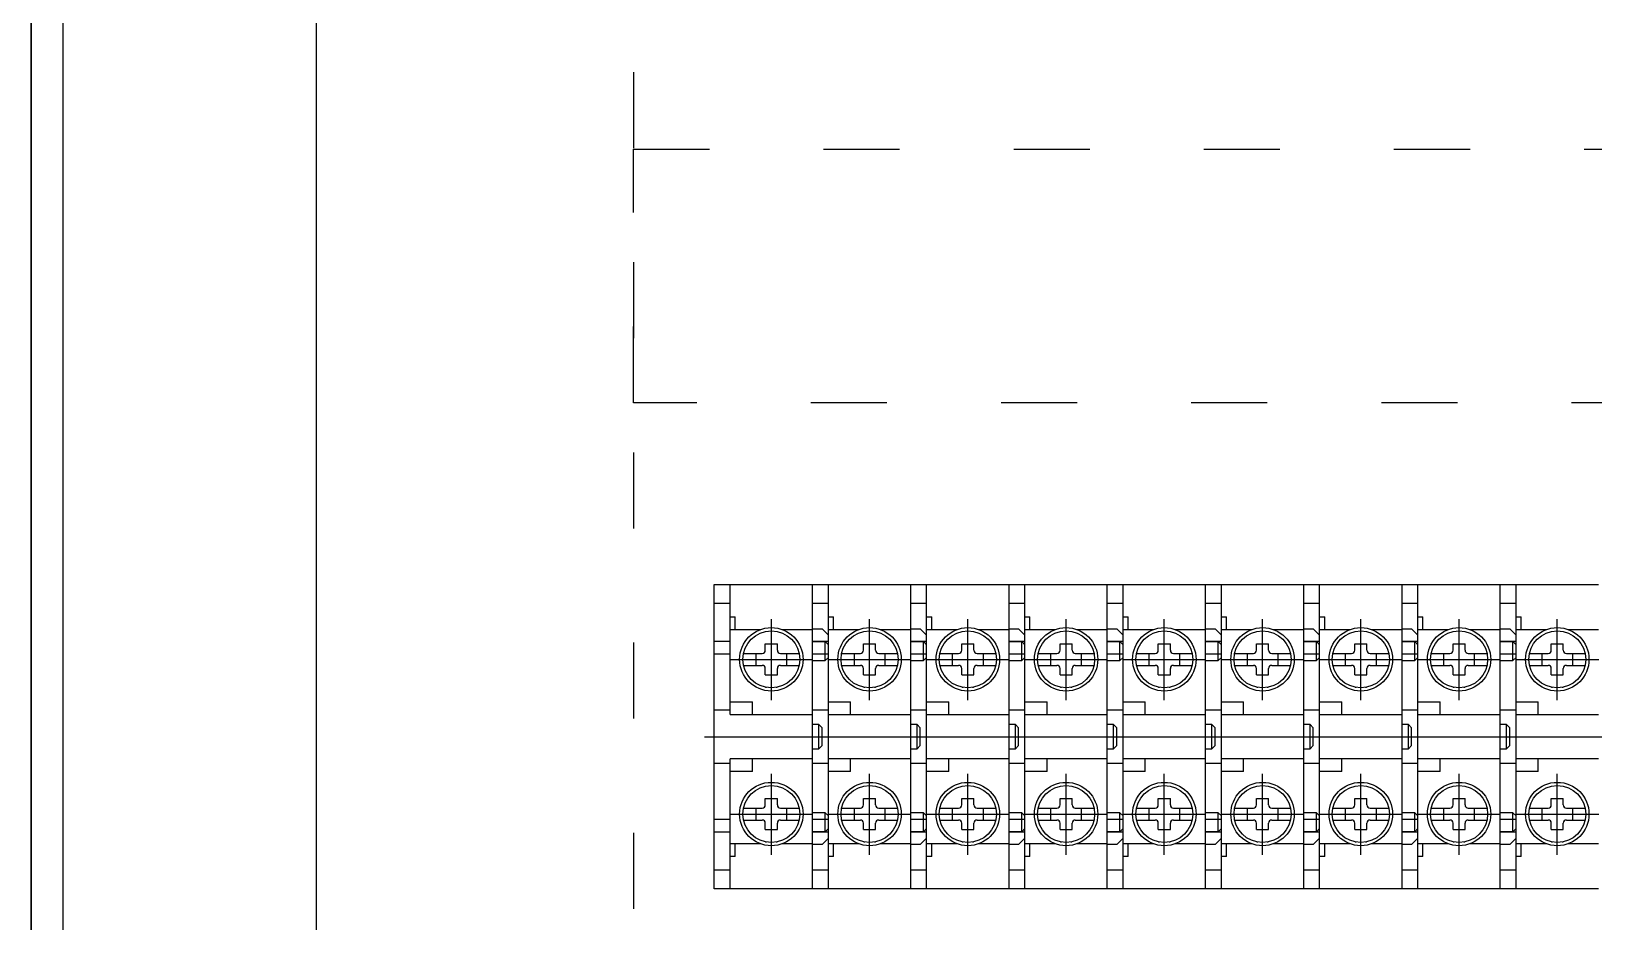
# Model space of a CAD drawing. Header units: millimetres. Extents: x 14879 to 38758, y -20740 to 1136.
# Drawn here: x 34917.1 to 35163.6, y -7664.9 to -7524.4 of the extents above; entities that cross this region are included whole.
import ezdxf

# ---------------------------------------------------------------- set-up
doc = ezdxf.new("R2010")
doc.units = ezdxf.units.MM
doc.linetypes.add('ACAD_ISO03W100', pattern=[30, 12, -18])
doc.linetypes.add('CENTER', pattern=[50.8, 31.75, -6.35, 6.35, -6.35])

msp = doc.modelspace()

# ---------------------------------------------------------------- linework, layer by layer
for p, q in [((34917.11, -7903.36), (34917.11, -5903.36)), ((34917.11, -5903.36), (34917.11, -7858.36)), ((34922.11, -5908.36), (34922.11, -7898.36)), ((34962.11, -7858.36), (34962.11, -5948.36))]:
    msp.add_line(p, q)
at = {"color": 3}
for p, q in [((35024.88, -7611.69), (35040.38, -7611.69)), ((35024.88, -7659.69), (35024.88, -7611.69)), ((35027.38, -7632.19), (35027.38, -7611.69)), ((35040.38, -7659.69), (35040.38, -7611.69)), ((35040.38, -7611.69), (35055.88, -7611.69)), ((35040.38, -7659.69), (35040.38, -7611.69)), ((35042.88, -7632.19), (35042.88, -7611.69)), ((35055.88, -7659.69), (35055.88, -7611.69)), ((35055.88, -7611.69), (35071.38, -7611.69)), ((35055.88, -7659.69), (35055.88, -7611.69)), ((35058.38, -7632.19), (35058.38, -7611.69)), ((35071.38, -7659.69), (35071.38, -7611.69)), ((35071.38, -7611.69), (35086.88, -7611.69)), ((35071.38, -7659.69), (35071.38, -7611.69)), ((35073.88, -7632.19), (35073.88, -7611.69)), ((35086.88, -7659.69), (35086.88, -7611.69)), ((35086.88, -7611.69), (35102.38, -7611.69)), ((35086.88, -7659.69), (35086.88, -7611.69)), ((35089.38, -7632.19), (35089.38, -7611.69)), ((35102.38, -7659.69), (35102.38, -7611.69)), ((35102.38, -7611.69), (35117.88, -7611.69)), ((35102.38, -7659.69), (35102.38, -7611.69)), ((35104.88, -7632.19), (35104.88, -7611.69)), ((35117.88, -7659.69), (35117.88, -7611.69)), ((35117.88, -7611.69), (35133.38, -7611.69)), ((35117.88, -7659.69), (35117.88, -7611.69)), ((35120.38, -7632.19), (35120.38, -7611.69)), ((35133.38, -7659.69), (35133.38, -7611.69)), ((35133.38, -7611.69), (35148.88, -7611.69)), ((35133.38, -7659.69), (35133.38, -7611.69)), ((35135.88, -7632.19), (35135.88, -7611.69)), ((35148.88, -7659.69), (35148.88, -7611.69)), ((35148.88, -7611.69), (35164.38, -7611.69)), ((35148.88, -7659.69), (35148.88, -7611.69)), ((35151.38, -7632.19), (35151.38, -7611.69)), ((35027.38, -7614.68), (35024.88, -7614.68)), ((35042.88, -7614.68), (35040.38, -7614.68)), ((35058.38, -7614.68), (35055.88, -7614.68)), ((35073.88, -7614.68), (35071.38, -7614.68)), ((35089.38, -7614.68), (35086.88, -7614.68)), ((35104.88, -7614.68), (35102.38, -7614.68)), ((35120.38, -7614.68), (35117.88, -7614.68)), ((35135.88, -7614.68), (35133.38, -7614.68)), ((35151.38, -7614.68), (35148.88, -7614.68)), ((35027.38, -7616.79), (35028.18, -7616.79)), ((35028.18, -7618.79), (35028.18, -7616.79)), ((35042.88, -7616.79), (35043.68, -7616.79)), ((35043.68, -7618.79), (35043.68, -7616.79)), ((35058.38, -7616.79), (35059.18, -7616.79)), ((35059.18, -7618.79), (35059.18, -7616.79)), ((35073.88, -7616.79), (35074.68, -7616.79)), ((35074.68, -7618.79), (35074.68, -7616.79)), ((35089.38, -7616.79), (35090.18, -7616.79)), ((35090.18, -7618.79), (35090.18, -7616.79)), ((35104.88, -7616.79), (35105.68, -7616.79)), ((35105.68, -7618.79), (35105.68, -7616.79)), ((35120.38, -7616.79), (35121.18, -7616.79)), ((35121.18, -7618.79), (35121.18, -7616.79)), ((35135.88, -7616.79), (35136.68, -7616.79)), ((35136.68, -7618.79), (35136.68, -7616.79)), ((35151.38, -7616.79), (35152.18, -7616.79)), ((35152.18, -7618.79), (35152.18, -7616.79)), ((35027.38, -7618.79), (35032.17, -7618.79)), ((35035.59, -7618.79), (35040.38, -7618.79)), ((35040.38, -7618.69), (35041.88, -7618.69)), ((35042.88, -7619.69), (35041.88, -7618.69)), ((35042.88, -7618.79), (35047.67, -7618.79)), ((35042.88, -7651.69), (35042.88, -7619.69)), ((35051.09, -7618.79), (35055.88, -7618.79)), ((35055.88, -7618.69), (35057.38, -7618.69)), ((35058.38, -7619.69), (35057.38, -7618.69)), ((35058.38, -7618.79), (35063.17, -7618.79)), ((35058.38, -7651.69), (35058.38, -7619.69)), ((35066.59, -7618.79), (35071.38, -7618.79)), ((35071.38, -7618.69), (35072.88, -7618.69)), ((35073.88, -7619.69), (35072.88, -7618.69)), ((35073.88, -7618.79), (35078.67, -7618.79)), ((35073.88, -7651.69), (35073.88, -7619.69)), ((35082.09, -7618.79), (35086.88, -7618.79)), ((35086.88, -7618.69), (35088.38, -7618.69)), ((35089.38, -7619.69), (35088.38, -7618.69)), ((35089.38, -7618.79), (35094.17, -7618.79)), ((35089.38, -7651.69), (35089.38, -7619.69)), ((35097.59, -7618.79), (35102.38, -7618.79)), ((35102.38, -7618.69), (35103.88, -7618.69)), ((35104.88, -7619.69), (35103.88, -7618.69)), ((35104.88, -7618.79), (35109.67, -7618.79)), ((35104.88, -7651.69), (35104.88, -7619.69)), ((35113.09, -7618.79), (35117.88, -7618.79)), ((35117.88, -7618.69), (35119.38, -7618.69)), ((35120.38, -7619.69), (35119.38, -7618.69)), ((35120.38, -7618.79), (35125.17, -7618.79)), ((35120.38, -7651.69), (35120.38, -7619.69)), ((35128.59, -7618.79), (35133.38, -7618.79)), ((35133.38, -7618.69), (35134.88, -7618.69)), ((35135.88, -7619.69), (35134.88, -7618.69)), ((35135.88, -7618.79), (35140.67, -7618.79)), ((35135.88, -7651.69), (35135.88, -7619.69)), ((35144.09, -7618.79), (35148.88, -7618.79)), ((35148.88, -7618.69), (35150.38, -7618.69)), ((35151.38, -7619.69), (35150.38, -7618.69)), ((35151.38, -7618.79), (35156.17, -7618.79)), ((35151.38, -7651.69), (35151.38, -7619.69)), ((35159.59, -7618.79), (35164.38, -7618.79)), ((35027.38, -7620.69), (35024.88, -7620.69)), ((35032.93, -7621.04), (35034.83, -7621.04)), ((35032.93, -7622.04), (35032.93, -7621.04)), ((35034.83, -7622.04), (35034.83, -7621.04)), ((35040.38, -7620.69), (35042.38, -7620.69)), ((35042.88, -7620.69), (35040.38, -7620.69)), ((35042.38, -7623.69), (35042.38, -7620.69)), ((35042.38, -7620.69), (35042.88, -7621.19)), ((35048.43, -7621.04), (35050.33, -7621.04)), ((35048.43, -7622.04), (35048.43, -7621.04)), ((35050.33, -7622.04), (35050.33, -7621.04)), ((35055.88, -7620.69), (35057.88, -7620.69)), ((35058.38, -7620.69), (35055.88, -7620.69)), ((35057.88, -7623.69), (35057.88, -7620.69)), ((35057.88, -7620.69), (35058.38, -7621.19)), ((35063.93, -7621.04), (35065.83, -7621.04)), ((35063.93, -7622.04), (35063.93, -7621.04)), ((35065.83, -7622.04), (35065.83, -7621.04)), ((35071.38, -7620.69), (35073.38, -7620.69)), ((35073.88, -7620.69), (35071.38, -7620.69)), ((35073.38, -7623.69), (35073.38, -7620.69)), ((35073.38, -7620.69), (35073.88, -7621.19)), ((35079.43, -7621.04), (35081.33, -7621.04)), ((35079.43, -7622.04), (35079.43, -7621.04)), ((35081.33, -7622.04), (35081.33, -7621.04)), ((35086.88, -7620.69), (35088.88, -7620.69)), ((35089.38, -7620.69), (35086.88, -7620.69)), ((35088.88, -7623.69), (35088.88, -7620.69)), ((35088.88, -7620.69), (35089.38, -7621.19)), ((35094.93, -7621.04), (35096.83, -7621.04)), ((35094.93, -7622.04), (35094.93, -7621.04)), ((35096.83, -7622.04), (35096.83, -7621.04)), ((35102.38, -7620.69), (35104.38, -7620.69)), ((35104.88, -7620.69), (35102.38, -7620.69)), ((35104.38, -7623.69), (35104.38, -7620.69)), ((35104.38, -7620.69), (35104.88, -7621.19)), ((35110.43, -7621.04), (35112.33, -7621.04)), ((35110.43, -7622.04), (35110.43, -7621.04)), ((35112.33, -7622.04), (35112.33, -7621.04)), ((35117.88, -7620.69), (35119.88, -7620.69)), ((35120.38, -7620.69), (35117.88, -7620.69)), ((35119.88, -7623.69), (35119.88, -7620.69)), ((35119.88, -7620.69), (35120.38, -7621.19)), ((35125.93, -7621.04), (35127.83, -7621.04)), ((35125.93, -7622.04), (35125.93, -7621.04)), ((35127.83, -7622.04), (35127.83, -7621.04)), ((35133.38, -7620.69), (35135.38, -7620.69)), ((35135.88, -7620.69), (35133.38, -7620.69)), ((35135.38, -7623.69), (35135.38, -7620.69)), ((35135.38, -7620.69), (35135.88, -7621.19)), ((35141.43, -7621.04), (35143.33, -7621.04)), ((35141.43, -7622.04), (35141.43, -7621.04)), ((35143.33, -7622.04), (35143.33, -7621.04)), ((35148.88, -7620.69), (35150.88, -7620.69)), ((35151.38, -7620.69), (35148.88, -7620.69)), ((35150.88, -7623.69), (35150.88, -7620.69)), ((35150.88, -7620.69), (35151.38, -7621.19)), ((35156.93, -7621.04), (35158.83, -7621.04)), ((35156.93, -7622.04), (35156.93, -7621.04)), ((35158.83, -7622.04), (35158.83, -7621.04)), ((35027.38, -7622.69), (35024.88, -7622.69)), ((35029.48, -7622.54), (35032.43, -7622.54)), ((35029.48, -7624.44), (35032.43, -7624.44)), ((35031.43, -7622.54), (35031.43, -7624.44)), ((35035.33, -7622.54), (35038.28, -7622.54)), ((35035.33, -7624.44), (35038.28, -7624.44)), ((35036.33, -7624.44), (35036.33, -7622.54)), ((35042.88, -7622.69), (35040.38, -7622.69)), ((35040.38, -7623.69), (35042.38, -7623.69)), ((35042.38, -7623.69), (35042.88, -7623.19)), ((35044.98, -7622.54), (35047.93, -7622.54)), ((35044.98, -7624.44), (35047.93, -7624.44)), ((35046.93, -7622.54), (35046.93, -7624.44)), ((35050.83, -7622.54), (35053.78, -7622.54)), ((35050.83, -7624.44), (35053.78, -7624.44)), ((35051.83, -7624.44), (35051.83, -7622.54)), ((35058.38, -7622.69), (35055.88, -7622.69)), ((35055.88, -7623.69), (35057.88, -7623.69)), ((35057.88, -7623.69), (35058.38, -7623.19)), ((35060.48, -7622.54), (35063.43, -7622.54)), ((35060.48, -7624.44), (35063.43, -7624.44)), ((35062.43, -7622.54), (35062.43, -7624.44)), ((35066.33, -7622.54), (35069.28, -7622.54)), ((35066.33, -7624.44), (35069.28, -7624.44)), ((35067.33, -7624.44), (35067.33, -7622.54)), ((35073.88, -7622.69), (35071.38, -7622.69)), ((35071.38, -7623.69), (35073.38, -7623.69)), ((35073.38, -7623.69), (35073.88, -7623.19)), ((35075.98, -7622.54), (35078.93, -7622.54)), ((35075.98, -7624.44), (35078.93, -7624.44)), ((35077.93, -7622.54), (35077.93, -7624.44)), ((35081.83, -7622.54), (35084.78, -7622.54)), ((35081.83, -7624.44), (35084.78, -7624.44)), ((35082.83, -7624.44), (35082.83, -7622.54)), ((35089.38, -7622.69), (35086.88, -7622.69)), ((35086.88, -7623.69), (35088.88, -7623.69)), ((35088.88, -7623.69), (35089.38, -7623.19)), ((35091.48, -7622.54), (35094.43, -7622.54)), ((35091.48, -7624.44), (35094.43, -7624.44)), ((35093.43, -7622.54), (35093.43, -7624.44)), ((35097.33, -7622.54), (35100.28, -7622.54)), ((35097.33, -7624.44), (35100.28, -7624.44)), ((35098.33, -7624.44), (35098.33, -7622.54)), ((35104.88, -7622.69), (35102.38, -7622.69)), ((35102.38, -7623.69), (35104.38, -7623.69)), ((35104.38, -7623.69), (35104.88, -7623.19)), ((35106.98, -7622.54), (35109.93, -7622.54)), ((35106.98, -7624.44), (35109.93, -7624.44)), ((35108.93, -7622.54), (35108.93, -7624.44)), ((35112.83, -7622.54), (35115.78, -7622.54)), ((35112.83, -7624.44), (35115.78, -7624.44)), ((35113.83, -7624.44), (35113.83, -7622.54)), ((35120.38, -7622.69), (35117.88, -7622.69)), ((35117.88, -7623.69), (35119.88, -7623.69)), ((35119.88, -7623.69), (35120.38, -7623.19)), ((35122.48, -7622.54), (35125.43, -7622.54)), ((35122.48, -7624.44), (35125.43, -7624.44)), ((35124.43, -7622.54), (35124.43, -7624.44)), ((35128.33, -7622.54), (35131.28, -7622.54)), ((35128.33, -7624.44), (35131.28, -7624.44)), ((35129.33, -7624.44), (35129.33, -7622.54)), ((35135.88, -7622.69), (35133.38, -7622.69)), ((35133.38, -7623.69), (35135.38, -7623.69)), ((35135.38, -7623.69), (35135.88, -7623.19)), ((35137.98, -7622.54), (35140.93, -7622.54)), ((35137.98, -7624.44), (35140.93, -7624.44)), ((35139.93, -7622.54), (35139.93, -7624.44)), ((35143.83, -7622.54), (35146.78, -7622.54)), ((35143.83, -7624.44), (35146.78, -7624.44)), ((35144.83, -7624.44), (35144.83, -7622.54)), ((35151.38, -7622.69), (35148.88, -7622.69)), ((35148.88, -7623.69), (35150.88, -7623.69)), ((35150.88, -7623.69), (35151.38, -7623.19)), ((35153.48, -7622.54), (35156.43, -7622.54)), ((35153.48, -7624.44), (35156.43, -7624.44)), ((35155.43, -7622.54), (35155.43, -7624.44)), ((35159.33, -7622.54), (35162.28, -7622.54)), ((35159.33, -7624.44), (35162.28, -7624.44)), ((35160.33, -7624.44), (35160.33, -7622.54)), ((35032.93, -7625.94), (35032.93, -7624.94)), ((35032.93, -7625.94), (35034.83, -7625.94)), ((35034.83, -7625.94), (35034.83, -7624.94)), ((35048.43, -7625.94), (35048.43, -7624.94)), ((35048.43, -7625.94), (35050.33, -7625.94)), ((35050.33, -7625.94), (35050.33, -7624.94)), ((35063.93, -7625.94), (35063.93, -7624.94)), ((35063.93, -7625.94), (35065.83, -7625.94)), ((35065.83, -7625.94), (35065.83, -7624.94)), ((35079.43, -7625.94), (35079.43, -7624.94)), ((35079.43, -7625.94), (35081.33, -7625.94)), ((35081.33, -7625.94), (35081.33, -7624.94)), ((35094.93, -7625.94), (35094.93, -7624.94)), ((35094.93, -7625.94), (35096.83, -7625.94)), ((35096.83, -7625.94), (35096.83, -7624.94)), ((35110.43, -7625.94), (35110.43, -7624.94)), ((35110.43, -7625.94), (35112.33, -7625.94)), ((35112.33, -7625.94), (35112.33, -7624.94)), ((35125.93, -7625.94), (35125.93, -7624.94)), ((35125.93, -7625.94), (35127.83, -7625.94)), ((35127.83, -7625.94), (35127.83, -7624.94)), ((35141.43, -7625.94), (35141.43, -7624.94)), ((35141.43, -7625.94), (35143.33, -7625.94)), ((35143.33, -7625.94), (35143.33, -7624.94)), ((35156.93, -7625.94), (35156.93, -7624.94)), ((35156.93, -7625.94), (35158.83, -7625.94)), ((35158.83, -7625.94), (35158.83, -7624.94)), ((35033.08, -7627.99), (35033.08, -7627.91)), ((35034.68, -7627.91), (35034.68, -7627.99)), ((35048.58, -7627.99), (35048.58, -7627.91)), ((35050.18, -7627.91), (35050.18, -7627.99)), ((35064.08, -7627.99), (35064.08, -7627.91)), ((35065.68, -7627.91), (35065.68, -7627.99)), ((35079.58, -7627.99), (35079.58, -7627.91)), ((35081.18, -7627.91), (35081.18, -7627.99)), ((35095.08, -7627.99), (35095.08, -7627.91)), ((35096.68, -7627.91), (35096.68, -7627.99)), ((35110.58, -7627.99), (35110.58, -7627.91)), ((35112.18, -7627.91), (35112.18, -7627.99)), ((35126.08, -7627.99), (35126.08, -7627.91)), ((35127.68, -7627.91), (35127.68, -7627.99)), ((35141.58, -7627.99), (35141.58, -7627.91)), ((35143.18, -7627.91), (35143.18, -7627.99)), ((35157.08, -7627.99), (35157.08, -7627.91)), ((35158.68, -7627.91), (35158.68, -7627.99)), ((35027.38, -7631.49), (35024.88, -7631.49)), ((35027.38, -7630.19), (35030.88, -7630.19)), ((35030.88, -7632.19), (35030.88, -7630.19)), ((35042.88, -7631.49), (35040.38, -7631.49)), ((35042.88, -7630.19), (35046.38, -7630.19)), ((35046.38, -7632.19), (35046.38, -7630.19)), ((35058.38, -7631.49), (35055.88, -7631.49)), ((35058.38, -7630.19), (35061.88, -7630.19)), ((35061.88, -7632.19), (35061.88, -7630.19)), ((35073.88, -7631.49), (35071.38, -7631.49)), ((35073.88, -7630.19), (35077.38, -7630.19)), ((35077.38, -7632.19), (35077.38, -7630.19)), ((35089.38, -7631.49), (35086.88, -7631.49)), ((35089.38, -7630.19), (35092.88, -7630.19)), ((35092.88, -7632.19), (35092.88, -7630.19)), ((35104.88, -7631.49), (35102.38, -7631.49)), ((35104.88, -7630.19), (35108.38, -7630.19)), ((35108.38, -7632.19), (35108.38, -7630.19)), ((35120.38, -7631.49), (35117.88, -7631.49)), ((35120.38, -7630.19), (35123.88, -7630.19)), ((35123.88, -7632.19), (35123.88, -7630.19)), ((35135.88, -7631.49), (35133.38, -7631.49)), ((35135.88, -7630.19), (35139.38, -7630.19)), ((35139.38, -7632.19), (35139.38, -7630.19)), ((35151.38, -7631.49), (35148.88, -7631.49)), ((35151.38, -7630.19), (35154.88, -7630.19)), ((35154.88, -7632.19), (35154.88, -7630.19)), ((35027.38, -7632.19), (35040.38, -7632.19)), ((35041.38, -7633.79), (35040.38, -7633.79)), ((35041.38, -7637.58), (35041.38, -7633.79)), ((35041.38, -7633.79), (35041.88, -7634.29)), ((35041.88, -7637.08), (35041.88, -7634.29)), ((35042.88, -7632.19), (35055.88, -7632.19)), ((35056.88, -7633.79), (35055.88, -7633.79)), ((35056.88, -7637.58), (35056.88, -7633.79)), ((35056.88, -7633.79), (35057.38, -7634.29)), ((35057.38, -7637.08), (35057.38, -7634.29)), ((35058.38, -7632.19), (35071.38, -7632.19)), ((35072.38, -7633.79), (35071.38, -7633.79)), ((35072.38, -7637.58), (35072.38, -7633.79)), ((35072.38, -7633.79), (35072.88, -7634.29)), ((35072.88, -7637.08), (35072.88, -7634.29)), ((35073.88, -7632.19), (35086.88, -7632.19)), ((35087.88, -7633.79), (35086.88, -7633.79)), ((35087.88, -7637.58), (35087.88, -7633.79)), ((35087.88, -7633.79), (35088.38, -7634.29)), ((35088.38, -7637.08), (35088.38, -7634.29)), ((35089.38, -7632.19), (35102.38, -7632.19)), ((35103.38, -7633.79), (35102.38, -7633.79)), ((35103.38, -7637.58), (35103.38, -7633.79)), ((35103.38, -7633.79), (35103.88, -7634.29)), ((35103.88, -7637.08), (35103.88, -7634.29)), ((35104.88, -7632.19), (35117.88, -7632.19)), ((35118.88, -7633.79), (35117.88, -7633.79)), ((35118.88, -7637.58), (35118.88, -7633.79)), ((35118.88, -7633.79), (35119.38, -7634.29)), ((35119.38, -7637.08), (35119.38, -7634.29)), ((35120.38, -7632.19), (35133.38, -7632.19)), ((35134.38, -7633.79), (35133.38, -7633.79)), ((35134.38, -7637.58), (35134.38, -7633.79)), ((35134.38, -7633.79), (35134.88, -7634.29)), ((35134.88, -7637.08), (35134.88, -7634.29)), ((35135.88, -7632.19), (35148.88, -7632.19)), ((35149.88, -7633.79), (35148.88, -7633.79)), ((35149.88, -7637.58), (35149.88, -7633.79)), ((35149.88, -7633.79), (35150.38, -7634.29)), ((35150.38, -7637.08), (35150.38, -7634.29)), ((35151.38, -7632.19), (35164.38, -7632.19)), ((35040.38, -7639.19), (35027.38, -7639.19)), ((35027.38, -7659.69), (35027.38, -7639.19)), ((35030.88, -7641.19), (35030.88, -7639.19)), ((35040.38, -7637.58), (35041.38, -7637.58)), ((35041.88, -7637.08), (35041.38, -7637.58)), ((35055.88, -7639.19), (35042.88, -7639.19)), ((35042.88, -7659.69), (35042.88, -7639.19)), ((35046.38, -7641.19), (35046.38, -7639.19)), ((35055.88, -7637.58), (35056.88, -7637.58)), ((35057.38, -7637.08), (35056.88, -7637.58)), ((35071.38, -7639.19), (35058.38, -7639.19)), ((35058.38, -7659.69), (35058.38, -7639.19)), ((35061.88, -7641.19), (35061.88, -7639.19)), ((35071.38, -7637.58), (35072.38, -7637.58)), ((35072.88, -7637.08), (35072.38, -7637.58)), ((35086.88, -7639.19), (35073.88, -7639.19)), ((35073.88, -7659.69), (35073.88, -7639.19)), ((35077.38, -7641.19), (35077.38, -7639.19)), ((35086.88, -7637.58), (35087.88, -7637.58)), ((35088.38, -7637.08), (35087.88, -7637.58)), ((35102.38, -7639.19), (35089.38, -7639.19)), ((35089.38, -7659.69), (35089.38, -7639.19)), ((35092.88, -7641.19), (35092.88, -7639.19)), ((35102.38, -7637.58), (35103.38, -7637.58)), ((35103.88, -7637.08), (35103.38, -7637.58)), ((35117.88, -7639.19), (35104.88, -7639.19)), ((35104.88, -7659.69), (35104.88, -7639.19)), ((35108.38, -7641.19), (35108.38, -7639.19)), ((35117.88, -7637.58), (35118.88, -7637.58)), ((35119.38, -7637.08), (35118.88, -7637.58)), ((35133.38, -7639.19), (35120.38, -7639.19)), ((35120.38, -7659.69), (35120.38, -7639.19)), ((35123.88, -7641.19), (35123.88, -7639.19)), ((35133.38, -7637.58), (35134.38, -7637.58)), ((35134.88, -7637.08), (35134.38, -7637.58)), ((35148.88, -7639.19), (35135.88, -7639.19)), ((35135.88, -7659.69), (35135.88, -7639.19)), ((35139.38, -7641.19), (35139.38, -7639.19)), ((35148.88, -7637.58), (35149.88, -7637.58)), ((35150.38, -7637.08), (35149.88, -7637.58)), ((35164.38, -7639.19), (35151.38, -7639.19)), ((35151.38, -7659.69), (35151.38, -7639.19)), ((35154.88, -7641.19), (35154.88, -7639.19)), ((35024.88, -7639.89), (35027.38, -7639.89)), ((35030.88, -7641.19), (35027.38, -7641.19)), ((35040.38, -7639.89), (35042.88, -7639.89)), ((35046.38, -7641.19), (35042.88, -7641.19)), ((35055.88, -7639.89), (35058.38, -7639.89)), ((35061.88, -7641.19), (35058.38, -7641.19)), ((35071.38, -7639.89), (35073.88, -7639.89)), ((35077.38, -7641.19), (35073.88, -7641.19)), ((35086.88, -7639.89), (35089.38, -7639.89)), ((35092.88, -7641.19), (35089.38, -7641.19)), ((35102.38, -7639.89), (35104.88, -7639.89)), ((35108.38, -7641.19), (35104.88, -7641.19)), ((35117.88, -7639.89), (35120.38, -7639.89)), ((35123.88, -7641.19), (35120.38, -7641.19)), ((35133.38, -7639.89), (35135.88, -7639.89)), ((35139.38, -7641.19), (35135.88, -7641.19)), ((35148.88, -7639.89), (35151.38, -7639.89)), ((35154.88, -7641.19), (35151.38, -7641.19)), ((35032.93, -7645.44), (35034.83, -7645.44)), ((35032.93, -7646.44), (35032.93, -7645.44)), ((35034.83, -7646.44), (35034.83, -7645.44)), ((35048.43, -7645.44), (35050.33, -7645.44)), ((35048.43, -7646.44), (35048.43, -7645.44)), ((35050.33, -7646.44), (35050.33, -7645.44)), ((35063.93, -7645.44), (35065.83, -7645.44)), ((35063.93, -7646.44), (35063.93, -7645.44)), ((35065.83, -7646.44), (35065.83, -7645.44)), ((35079.43, -7645.44), (35081.33, -7645.44)), ((35079.43, -7646.44), (35079.43, -7645.44)), ((35081.33, -7646.44), (35081.33, -7645.44)), ((35094.93, -7645.44), (35096.83, -7645.44)), ((35094.93, -7646.44), (35094.93, -7645.44)), ((35096.83, -7646.44), (35096.83, -7645.44)), ((35110.43, -7645.44), (35112.33, -7645.44)), ((35110.43, -7646.44), (35110.43, -7645.44)), ((35112.33, -7646.44), (35112.33, -7645.44)), ((35125.93, -7645.44), (35127.83, -7645.44)), ((35125.93, -7646.44), (35125.93, -7645.44)), ((35127.83, -7646.44), (35127.83, -7645.44)), ((35141.43, -7645.44), (35143.33, -7645.44)), ((35141.43, -7646.44), (35141.43, -7645.44)), ((35143.33, -7646.44), (35143.33, -7645.44)), ((35156.93, -7645.44), (35158.83, -7645.44)), ((35156.93, -7646.44), (35156.93, -7645.44)), ((35158.83, -7646.44), (35158.83, -7645.44)), ((35024.88, -7648.68), (35027.38, -7648.68)), ((35029.48, -7646.94), (35032.43, -7646.94)), ((35029.48, -7648.84), (35032.43, -7648.84)), ((35031.43, -7646.94), (35031.43, -7648.84)), ((35032.93, -7650.34), (35032.93, -7649.34)), ((35034.83, -7650.34), (35034.83, -7649.34)), ((35035.33, -7646.94), (35038.28, -7646.94)), ((35035.33, -7648.84), (35038.28, -7648.84)), ((35036.33, -7648.84), (35036.33, -7646.94)), ((35042.38, -7647.69), (35040.38, -7647.69)), ((35040.38, -7648.68), (35042.88, -7648.68)), ((35042.88, -7648.18), (35042.38, -7647.68)), ((35042.38, -7650.69), (35042.38, -7647.69)), ((35044.98, -7646.94), (35047.93, -7646.94)), ((35044.98, -7648.84), (35047.93, -7648.84)), ((35046.93, -7646.94), (35046.93, -7648.84)), ((35048.43, -7650.34), (35048.43, -7649.34)), ((35050.33, -7650.34), (35050.33, -7649.34)), ((35050.83, -7646.94), (35053.78, -7646.94)), ((35050.83, -7648.84), (35053.78, -7648.84)), ((35051.83, -7648.84), (35051.83, -7646.94)), ((35057.88, -7647.69), (35055.88, -7647.69)), ((35055.88, -7648.68), (35058.38, -7648.68)), ((35058.38, -7648.18), (35057.88, -7647.68)), ((35057.88, -7650.69), (35057.88, -7647.69)), ((35060.48, -7646.94), (35063.43, -7646.94)), ((35060.48, -7648.84), (35063.43, -7648.84)), ((35062.43, -7646.94), (35062.43, -7648.84)), ((35063.93, -7650.34), (35063.93, -7649.34)), ((35065.83, -7650.34), (35065.83, -7649.34)), ((35066.33, -7646.94), (35069.28, -7646.94)), ((35066.33, -7648.84), (35069.28, -7648.84)), ((35067.33, -7648.84), (35067.33, -7646.94)), ((35073.38, -7647.69), (35071.38, -7647.69)), ((35071.38, -7648.68), (35073.88, -7648.68)), ((35073.88, -7648.18), (35073.38, -7647.68)), ((35073.38, -7650.69), (35073.38, -7647.69)), ((35075.98, -7646.94), (35078.93, -7646.94)), ((35075.98, -7648.84), (35078.93, -7648.84)), ((35077.93, -7646.94), (35077.93, -7648.84)), ((35079.43, -7650.34), (35079.43, -7649.34)), ((35081.33, -7650.34), (35081.33, -7649.34)), ((35081.83, -7646.94), (35084.78, -7646.94)), ((35081.83, -7648.84), (35084.78, -7648.84)), ((35082.83, -7648.84), (35082.83, -7646.94)), ((35088.88, -7647.69), (35086.88, -7647.69)), ((35086.88, -7648.68), (35089.38, -7648.68)), ((35089.38, -7648.18), (35088.88, -7647.68)), ((35088.88, -7650.69), (35088.88, -7647.69)), ((35091.48, -7646.94), (35094.43, -7646.94)), ((35091.48, -7648.84), (35094.43, -7648.84)), ((35093.43, -7646.94), (35093.43, -7648.84)), ((35094.93, -7650.34), (35094.93, -7649.34)), ((35096.83, -7650.34), (35096.83, -7649.34)), ((35097.33, -7646.94), (35100.28, -7646.94)), ((35097.33, -7648.84), (35100.28, -7648.84)), ((35098.33, -7648.84), (35098.33, -7646.94)), ((35104.38, -7647.69), (35102.38, -7647.69)), ((35102.38, -7648.68), (35104.88, -7648.68)), ((35104.88, -7648.18), (35104.38, -7647.68)), ((35104.38, -7650.69), (35104.38, -7647.69)), ((35106.98, -7646.94), (35109.93, -7646.94)), ((35106.98, -7648.84), (35109.93, -7648.84)), ((35108.93, -7646.94), (35108.93, -7648.84)), ((35110.43, -7650.34), (35110.43, -7649.34)), ((35112.33, -7650.34), (35112.33, -7649.34)), ((35112.83, -7646.94), (35115.78, -7646.94)), ((35112.83, -7648.84), (35115.78, -7648.84)), ((35113.83, -7648.84), (35113.83, -7646.94)), ((35119.88, -7647.69), (35117.88, -7647.69)), ((35117.88, -7648.68), (35120.38, -7648.68)), ((35120.38, -7648.18), (35119.88, -7647.68)), ((35119.88, -7650.69), (35119.88, -7647.69)), ((35122.48, -7646.94), (35125.43, -7646.94)), ((35122.48, -7648.84), (35125.43, -7648.84)), ((35124.43, -7646.94), (35124.43, -7648.84)), ((35125.93, -7650.34), (35125.93, -7649.34)), ((35127.83, -7650.34), (35127.83, -7649.34)), ((35128.33, -7646.94), (35131.28, -7646.94)), ((35128.33, -7648.84), (35131.28, -7648.84)), ((35129.33, -7648.84), (35129.33, -7646.94)), ((35135.38, -7647.69), (35133.38, -7647.69)), ((35133.38, -7648.68), (35135.88, -7648.68)), ((35135.88, -7648.18), (35135.38, -7647.68)), ((35135.38, -7650.69), (35135.38, -7647.69)), ((35137.98, -7646.94), (35140.93, -7646.94)), ((35137.98, -7648.84), (35140.93, -7648.84)), ((35139.93, -7646.94), (35139.93, -7648.84)), ((35141.43, -7650.34), (35141.43, -7649.34)), ((35143.33, -7650.34), (35143.33, -7649.34)), ((35143.83, -7646.94), (35146.78, -7646.94)), ((35143.83, -7648.84), (35146.78, -7648.84)), ((35144.83, -7648.84), (35144.83, -7646.94)), ((35150.88, -7647.69), (35148.88, -7647.69)), ((35148.88, -7648.68), (35151.38, -7648.68)), ((35151.38, -7648.18), (35150.88, -7647.68)), ((35150.88, -7650.69), (35150.88, -7647.69)), ((35153.48, -7646.94), (35156.43, -7646.94)), ((35153.48, -7648.84), (35156.43, -7648.84)), ((35155.43, -7646.94), (35155.43, -7648.84)), ((35156.93, -7650.34), (35156.93, -7649.34)), ((35158.83, -7650.34), (35158.83, -7649.34)), ((35159.33, -7646.94), (35162.28, -7646.94)), ((35159.33, -7648.84), (35162.28, -7648.84)), ((35160.33, -7648.84), (35160.33, -7646.94)), ((35024.88, -7650.69), (35027.38, -7650.69)), ((35032.93, -7650.34), (35034.83, -7650.34)), ((35042.38, -7650.69), (35040.38, -7650.69)), ((35040.38, -7650.69), (35042.88, -7650.69)), ((35041.88, -7652.68), (35042.88, -7651.68)), ((35042.88, -7650.19), (35042.38, -7650.68)), ((35048.43, -7650.34), (35050.33, -7650.34)), ((35057.88, -7650.69), (35055.88, -7650.69)), ((35055.88, -7650.69), (35058.38, -7650.69)), ((35057.38, -7652.68), (35058.38, -7651.68)), ((35058.38, -7650.19), (35057.88, -7650.68)), ((35063.93, -7650.34), (35065.83, -7650.34)), ((35073.38, -7650.69), (35071.38, -7650.69)), ((35071.38, -7650.69), (35073.88, -7650.69)), ((35072.88, -7652.68), (35073.88, -7651.68)), ((35073.88, -7650.19), (35073.38, -7650.68)), ((35079.43, -7650.34), (35081.33, -7650.34)), ((35088.88, -7650.69), (35086.88, -7650.69)), ((35086.88, -7650.69), (35089.38, -7650.69)), ((35088.38, -7652.68), (35089.38, -7651.68)), ((35089.38, -7650.19), (35088.88, -7650.68)), ((35094.93, -7650.34), (35096.83, -7650.34)), ((35104.38, -7650.69), (35102.38, -7650.69)), ((35102.38, -7650.69), (35104.88, -7650.69)), ((35103.88, -7652.68), (35104.88, -7651.68)), ((35104.88, -7650.19), (35104.38, -7650.68)), ((35110.43, -7650.34), (35112.33, -7650.34)), ((35119.88, -7650.69), (35117.88, -7650.69)), ((35117.88, -7650.69), (35120.38, -7650.69)), ((35119.38, -7652.68), (35120.38, -7651.68)), ((35120.38, -7650.19), (35119.88, -7650.68)), ((35125.93, -7650.34), (35127.83, -7650.34)), ((35135.38, -7650.69), (35133.38, -7650.69)), ((35133.38, -7650.69), (35135.88, -7650.69)), ((35134.88, -7652.68), (35135.88, -7651.68)), ((35135.88, -7650.19), (35135.38, -7650.68)), ((35141.43, -7650.34), (35143.33, -7650.34)), ((35150.88, -7650.69), (35148.88, -7650.69)), ((35148.88, -7650.69), (35151.38, -7650.69)), ((35150.38, -7652.68), (35151.38, -7651.68)), ((35151.38, -7650.19), (35150.88, -7650.68)), ((35156.93, -7650.34), (35158.83, -7650.34)), ((35032.17, -7652.59), (35027.38, -7652.59)), ((35028.18, -7654.59), (35028.18, -7652.59)), ((35033.08, -7652.39), (35033.08, -7652.31)), ((35034.68, -7652.31), (35034.68, -7652.39)), ((35040.38, -7652.59), (35035.59, -7652.59)), ((35041.88, -7652.69), (35040.38, -7652.69)), ((35047.67, -7652.59), (35042.88, -7652.59)), ((35043.68, -7654.59), (35043.68, -7652.59)), ((35048.58, -7652.39), (35048.58, -7652.31)), ((35050.18, -7652.31), (35050.18, -7652.39)), ((35055.88, -7652.59), (35051.09, -7652.59)), ((35057.38, -7652.69), (35055.88, -7652.69)), ((35063.17, -7652.59), (35058.38, -7652.59)), ((35059.18, -7654.59), (35059.18, -7652.59)), ((35064.08, -7652.39), (35064.08, -7652.31)), ((35065.68, -7652.31), (35065.68, -7652.39)), ((35071.38, -7652.59), (35066.59, -7652.59)), ((35072.88, -7652.69), (35071.38, -7652.69)), ((35078.67, -7652.59), (35073.88, -7652.59)), ((35074.68, -7654.59), (35074.68, -7652.59)), ((35079.58, -7652.39), (35079.58, -7652.31)), ((35081.18, -7652.31), (35081.18, -7652.39)), ((35086.88, -7652.59), (35082.09, -7652.59)), ((35088.38, -7652.69), (35086.88, -7652.69)), ((35094.17, -7652.59), (35089.38, -7652.59)), ((35090.18, -7654.59), (35090.18, -7652.59)), ((35095.08, -7652.39), (35095.08, -7652.31)), ((35096.68, -7652.31), (35096.68, -7652.39)), ((35102.38, -7652.59), (35097.59, -7652.59)), ((35103.88, -7652.69), (35102.38, -7652.69)), ((35109.67, -7652.59), (35104.88, -7652.59)), ((35105.68, -7654.59), (35105.68, -7652.59)), ((35110.58, -7652.39), (35110.58, -7652.31)), ((35112.18, -7652.31), (35112.18, -7652.39)), ((35117.88, -7652.59), (35113.09, -7652.59)), ((35119.38, -7652.69), (35117.88, -7652.69)), ((35125.17, -7652.59), (35120.38, -7652.59)), ((35121.18, -7654.59), (35121.18, -7652.59)), ((35126.08, -7652.39), (35126.08, -7652.31)), ((35127.68, -7652.31), (35127.68, -7652.39)), ((35133.38, -7652.59), (35128.59, -7652.59)), ((35134.88, -7652.69), (35133.38, -7652.69)), ((35140.67, -7652.59), (35135.88, -7652.59)), ((35136.68, -7654.59), (35136.68, -7652.59)), ((35141.58, -7652.39), (35141.58, -7652.31)), ((35143.18, -7652.31), (35143.18, -7652.39)), ((35148.88, -7652.59), (35144.09, -7652.59)), ((35150.38, -7652.69), (35148.88, -7652.69)), ((35156.17, -7652.59), (35151.38, -7652.59)), ((35152.18, -7654.59), (35152.18, -7652.59)), ((35157.08, -7652.39), (35157.08, -7652.31)), ((35158.68, -7652.31), (35158.68, -7652.39)), ((35164.38, -7652.59), (35159.59, -7652.59)), ((35024.88, -7656.69), (35027.38, -7656.69)), ((35028.18, -7654.59), (35027.38, -7654.59)), ((35040.38, -7656.69), (35042.88, -7656.69)), ((35043.68, -7654.59), (35042.88, -7654.59)), ((35055.88, -7656.69), (35058.38, -7656.69)), ((35059.18, -7654.59), (35058.38, -7654.59)), ((35071.38, -7656.69), (35073.88, -7656.69)), ((35074.68, -7654.59), (35073.88, -7654.59)), ((35086.88, -7656.69), (35089.38, -7656.69)), ((35090.18, -7654.59), (35089.38, -7654.59)), ((35102.38, -7656.69), (35104.88, -7656.69)), ((35105.68, -7654.59), (35104.88, -7654.59)), ((35117.88, -7656.69), (35120.38, -7656.69)), ((35121.18, -7654.59), (35120.38, -7654.59)), ((35133.38, -7656.69), (35135.88, -7656.69)), ((35136.68, -7654.59), (35135.88, -7654.59)), ((35148.88, -7656.69), (35151.38, -7656.69)), ((35152.18, -7654.59), (35151.38, -7654.59)), ((35040.38, -7659.69), (35024.88, -7659.69)), ((35055.88, -7659.69), (35040.38, -7659.69)), ((35071.38, -7659.69), (35055.88, -7659.69)), ((35086.88, -7659.69), (35071.38, -7659.69)), ((35102.38, -7659.69), (35086.88, -7659.69)), ((35117.88, -7659.69), (35102.38, -7659.69)), ((35133.38, -7659.69), (35117.88, -7659.69)), ((35148.88, -7659.69), (35133.38, -7659.69)), ((35164.38, -7659.69), (35148.88, -7659.69))]:
    msp.add_line(p, q, dxfattribs=at)
at = {"color": 3, "linetype": 'CENTER'}
for p, q in [((35033.88, -7629.95), (35033.88, -7617.13)), ((35049.38, -7629.95), (35049.38, -7617.13)), ((35064.88, -7629.95), (35064.88, -7617.13)), ((35080.38, -7629.95), (35080.38, -7617.13)), ((35095.88, -7629.95), (35095.88, -7617.13)), ((35111.38, -7629.95), (35111.38, -7617.13)), ((35126.88, -7629.95), (35126.88, -7617.13)), ((35142.38, -7629.95), (35142.38, -7617.13)), ((35157.88, -7629.95), (35157.88, -7617.13)), ((35027.43, -7623.49), (35040.44, -7623.49)), ((35042.93, -7623.49), (35055.94, -7623.49)), ((35058.43, -7623.49), (35071.44, -7623.49)), ((35073.93, -7623.49), (35086.94, -7623.49)), ((35089.43, -7623.49), (35102.44, -7623.49)), ((35104.93, -7623.49), (35117.94, -7623.49)), ((35120.43, -7623.49), (35133.44, -7623.49)), ((35135.93, -7623.49), (35148.94, -7623.49)), ((35151.43, -7623.49), (35164.44, -7623.49)), ((35023.34, -7635.69), (35043.65, -7635.69)), ((35038.84, -7635.69), (35059.15, -7635.69)), ((35054.34, -7635.69), (35074.65, -7635.69)), ((35069.84, -7635.69), (35090.15, -7635.69)), ((35085.34, -7635.69), (35105.65, -7635.69)), ((35100.84, -7635.69), (35121.15, -7635.69)), ((35116.34, -7635.69), (35136.65, -7635.69)), ((35131.84, -7635.69), (35152.15, -7635.69)), ((35147.34, -7635.69), (35167.65, -7635.69)), ((35162.84, -7635.69), (35183.15, -7635.69)), ((35033.88, -7654.35), (35033.88, -7641.53)), ((35049.38, -7654.35), (35049.38, -7641.53)), ((35064.88, -7654.35), (35064.88, -7641.53)), ((35080.38, -7654.35), (35080.38, -7641.53)), ((35095.88, -7654.35), (35095.88, -7641.53)), ((35111.38, -7654.35), (35111.38, -7641.53)), ((35126.88, -7654.35), (35126.88, -7641.53)), ((35142.38, -7654.35), (35142.38, -7641.53)), ((35157.88, -7654.35), (35157.88, -7641.53)), ((35027.43, -7647.89), (35040.44, -7647.89)), ((35042.93, -7647.89), (35055.94, -7647.89)), ((35058.43, -7647.89), (35071.44, -7647.89)), ((35073.93, -7647.89), (35086.94, -7647.89)), ((35089.43, -7647.89), (35102.44, -7647.89)), ((35104.93, -7647.89), (35117.94, -7647.89)), ((35120.43, -7647.89), (35133.44, -7647.89)), ((35135.93, -7647.89), (35148.94, -7647.89)), ((35151.43, -7647.89), (35164.44, -7647.89))]:
    msp.add_line(p, q, dxfattribs=at)
at = {"color": 1, "linetype": 'ACAD_ISO03W100'}
for points in [[(34962.11, -6510.84), (35012.11, -6510.84), (35012.11, -7776.75), (34962.11, -7776.75)], [(35012.11, -7583), (35012.11, -7543), (35622.12, -7543), (35622.12, -7583)]]:
    msp.add_lwpolyline(points, close=True, dxfattribs=at)
at = {"color": 3}
for centre, radius in [((35033.88, -7623.49), 5), ((35033.88, -7623.49), 4.5), ((35049.38, -7623.49), 5), ((35049.38, -7623.49), 4.5), ((35064.88, -7623.49), 5), ((35064.88, -7623.49), 4.5), ((35080.38, -7623.49), 5), ((35080.38, -7623.49), 4.5), ((35095.88, -7623.49), 5), ((35095.88, -7623.49), 4.5), ((35111.38, -7623.49), 5), ((35111.38, -7623.49), 4.5), ((35126.88, -7623.49), 5), ((35126.88, -7623.49), 4.5), ((35142.38, -7623.49), 5), ((35142.38, -7623.49), 4.5), ((35157.88, -7623.49), 5), ((35157.88, -7623.49), 4.5), ((35033.88, -7647.89), 5), ((35033.88, -7647.89), 4.5), ((35049.38, -7647.89), 5), ((35049.38, -7647.89), 4.5), ((35064.88, -7647.89), 5), ((35064.88, -7647.89), 4.5), ((35080.38, -7647.89), 5), ((35080.38, -7647.89), 4.5), ((35095.88, -7647.89), 5), ((35095.88, -7647.89), 4.5), ((35111.38, -7647.89), 5), ((35111.38, -7647.89), 4.5), ((35126.88, -7647.89), 5), ((35126.88, -7647.89), 4.5), ((35142.38, -7647.89), 5), ((35142.38, -7647.89), 4.5), ((35157.88, -7647.89), 5), ((35157.88, -7647.89), 4.5)]:
    msp.add_circle(centre, radius, dxfattribs=at)
for centre, start, end in [((35032.43, -7622.04), 270, 0), ((35035.33, -7622.04), 180, 270), ((35047.93, -7622.04), 270, 0), ((35050.83, -7622.04), 180, 270), ((35063.43, -7622.04), 270, 0), ((35066.33, -7622.04), 180, 270), ((35078.93, -7622.04), 270, 0), ((35081.83, -7622.04), 180, 270), ((35094.43, -7622.04), 270, 0), ((35097.33, -7622.04), 180, 270), ((35109.93, -7622.04), 270, 0), ((35112.83, -7622.04), 180, 270), ((35125.43, -7622.04), 270, 0), ((35128.33, -7622.04), 180, 270), ((35140.93, -7622.04), 270, 0), ((35143.83, -7622.04), 180, 270), ((35156.43, -7622.04), 270, 0), ((35159.33, -7622.04), 180, 270), ((35032.43, -7624.94), 0, 90), ((35035.33, -7624.94), 90, 180), ((35047.93, -7624.94), 0, 90), ((35050.83, -7624.94), 90, 180), ((35063.43, -7624.94), 0, 90), ((35066.33, -7624.94), 90, 180), ((35078.93, -7624.94), 0, 90), ((35081.83, -7624.94), 90, 180), ((35094.43, -7624.94), 0, 90), ((35097.33, -7624.94), 90, 180), ((35109.93, -7624.94), 0, 90), ((35112.83, -7624.94), 90, 180), ((35125.43, -7624.94), 0, 90), ((35128.33, -7624.94), 90, 180), ((35140.93, -7624.94), 0, 90), ((35143.83, -7624.94), 90, 180), ((35156.43, -7624.94), 0, 90), ((35159.33, -7624.94), 90, 180), ((35032.43, -7646.44), 270, 0), ((35035.33, -7646.44), 180, 270), ((35047.93, -7646.44), 270, 0), ((35050.83, -7646.44), 180, 270), ((35063.43, -7646.44), 270, 0), ((35066.33, -7646.44), 180, 270), ((35078.93, -7646.44), 270, 0), ((35081.83, -7646.44), 180, 270), ((35094.43, -7646.44), 270, 0), ((35097.33, -7646.44), 180, 270), ((35109.93, -7646.44), 270, 0), ((35112.83, -7646.44), 180, 270), ((35125.43, -7646.44), 270, 0), ((35128.33, -7646.44), 180, 270), ((35140.93, -7646.44), 270, 0), ((35143.83, -7646.44), 180, 270), ((35156.43, -7646.44), 270, 0), ((35159.33, -7646.44), 180, 270), ((35032.43, -7649.34), 0, 90), ((35035.33, -7649.34), 90, 180), ((35047.93, -7649.34), 0, 90), ((35050.83, -7649.34), 90, 180), ((35063.43, -7649.34), 0, 90), ((35066.33, -7649.34), 90, 180), ((35078.93, -7649.34), 0, 90), ((35081.83, -7649.34), 90, 180), ((35094.43, -7649.34), 0, 90), ((35097.33, -7649.34), 90, 180), ((35109.93, -7649.34), 0, 90), ((35112.83, -7649.34), 90, 180), ((35125.43, -7649.34), 0, 90), ((35128.33, -7649.34), 90, 180), ((35140.93, -7649.34), 0, 90), ((35143.83, -7649.34), 90, 180), ((35156.43, -7649.34), 0, 90), ((35159.33, -7649.34), 90, 180)]:
    msp.add_arc(centre, 0.5, start, end, dxfattribs=at)

doc.saveas('drawing.dxf')
